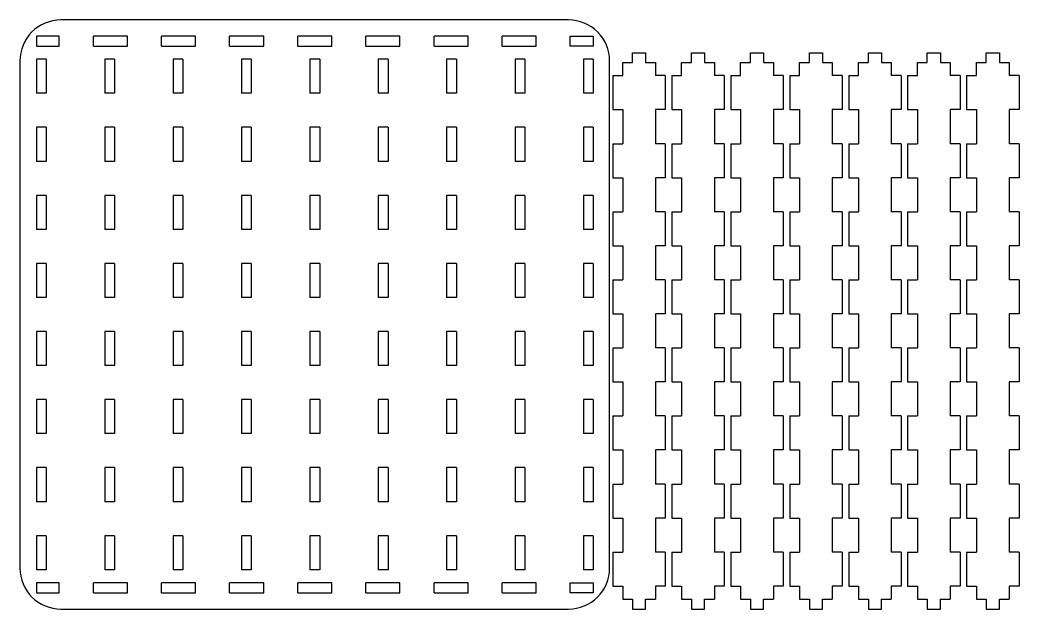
# Model space of a CAD drawing. Header units: millimetres. Extents: x 0 to 305, y 0 to 360.
# Drawn here: x 0 to 305, y 180 to 360 of the extents above; entities that cross this region are included whole.
import ezdxf

# ---------------------------------------------------------------- set-up
doc = ezdxf.new("R2010")
doc.units = ezdxf.units.MM
doc.layers.get('0').update_dxf_attribs({"linetype": 'CONTINUOUS'})

msp = doc.modelspace()

# ---------------------------------------------------------------- linework, layer by layer
for p, q in [((22.4, 352), (22.4, 355)), ((32.8, 355), (22.4, 355)), ((32.8, 352), (32.8, 355)), ((43.2, 352), (43.2, 355)), ((53.6, 355), (43.2, 355)), ((53.6, 352), (53.6, 355)), ((74.4, 355), (64, 355)), ((64, 352), (64, 355)), ((74.4, 352), (74.4, 355)), ((84.8, 352), (84.8, 355)), ((95.2, 355), (84.8, 355)), ((95.2, 352), (95.2, 355)), ((116, 355), (105.6, 355)), ((105.6, 352), (105.6, 355)), ((116, 352), (116, 355)), ((126.4, 352), (126.4, 355)), ((136.8, 355), (126.4, 355)), ((136.8, 352), (136.8, 355)), ((157.6, 355), (147.2, 355)), ((147.2, 352), (147.2, 355)), ((157.6, 352), (157.6, 355)), ((22.4, 352), (32.8, 352)), ((43.2, 352), (53.6, 352)), ((64, 352), (74.4, 352)), ((84.8, 352), (95.2, 352)), ((105.6, 352), (116, 352)), ((126.4, 352), (136.8, 352)), ((147.2, 352), (157.6, 352)), ((5, 348), (5, 337.6)), ((8, 348), (5, 348)), ((8, 348), (8, 337.6)), ((28.88, 348), (25.88, 348)), ((25.88, 348), (25.88, 337.6)), ((28.88, 348), (28.88, 337.6)), ((49.75, 348), (46.75, 348)), ((46.75, 348), (46.75, 337.6)), ((49.75, 348), (49.75, 337.6)), ((70.63, 348), (67.63, 348)), ((67.63, 348), (67.63, 337.6)), ((70.63, 348), (70.63, 337.6)), ((88.5, 348), (88.5, 337.6)), ((91.5, 348), (88.5, 348)), ((91.5, 348), (91.5, 337.6)), ((109.38, 348), (109.38, 337.6)), ((112.38, 348), (109.38, 348)), ((112.38, 348), (112.38, 337.6)), ((133.25, 348), (130.25, 348)), ((130.25, 348), (130.25, 337.6)), ((133.25, 348), (133.25, 337.6)), ((154.13, 348), (151.13, 348)), ((151.13, 348), (151.13, 337.6)), ((154.13, 348), (154.13, 337.6)), ((175, 348), (172, 348)), ((172, 348), (172, 337.6)), ((175, 348), (175, 337.6)), ((187, 350), (191, 350)), ((187, 347), (187, 350)), ((191, 350), (191, 347)), ((205, 347), (205, 350)), ((205, 350), (209, 350)), ((209, 350), (209, 347)), ((223, 350), (227, 350)), ((223, 347), (223, 350)), ((227, 350), (227, 347)), ((241, 350), (245, 350)), ((241, 347), (241, 350)), ((245, 350), (245, 347)), ((259, 350), (263, 350)), ((259, 347), (259, 350)), ((263, 350), (263, 347)), ((277, 350), (281, 350)), ((277, 347), (277, 350)), ((281, 350), (281, 347)), ((295, 350), (299, 350)), ((295, 347), (295, 350)), ((299, 350), (299, 347)), ((184, 347), (187, 347)), ((184, 343), (184, 347)), ((191, 347), (194, 347)), ((194, 347), (194, 343)), ((202, 343), (202, 347)), ((202, 347), (205, 347)), ((209, 347), (212, 347)), ((212, 347), (212, 343)), ((220, 347), (223, 347)), ((220, 343), (220, 347)), ((227, 347), (230, 347)), ((230, 347), (230, 343)), ((238, 347), (241, 347)), ((238, 343), (238, 347)), ((245, 347), (248, 347)), ((248, 347), (248, 343)), ((256, 347), (259, 347)), ((256, 343), (256, 347)), ((263, 347), (266, 347)), ((266, 347), (266, 343)), ((274, 347), (277, 347)), ((274, 343), (274, 347)), ((281, 347), (284, 347)), ((284, 347), (284, 343)), ((292, 347), (295, 347)), ((292, 343), (292, 347)), ((299, 347), (302, 347)), ((302, 347), (302, 343)), ((181, 343), (184, 343)), ((181, 343), (181, 332.6)), ((197, 343), (194, 343)), ((197, 343), (197, 332.6)), ((199, 343), (202, 343)), ((199, 343), (199, 332.6)), ((215, 343), (212, 343)), ((215, 343), (215, 332.6)), ((217, 343), (220, 343)), ((217, 343), (217, 332.6)), ((233, 343), (230, 343)), ((233, 343), (233, 332.6)), ((235, 343), (238, 343)), ((235, 343), (235, 332.6)), ((251, 343), (248, 343)), ((251, 343), (251, 332.6)), ((253, 343), (256, 343)), ((253, 343), (253, 332.6)), ((269, 343), (266, 343)), ((269, 343), (269, 332.6)), ((271, 343), (274, 343)), ((271, 343), (271, 332.6)), ((287, 343), (284, 343)), ((287, 343), (287, 332.6)), ((289, 343), (292, 343)), ((289, 343), (289, 332.6)), ((305, 343), (302, 343)), ((305, 343), (305, 332.6)), ((8, 337.6), (5, 337.6)), ((28.88, 337.6), (25.88, 337.6)), ((49.75, 337.6), (46.75, 337.6)), ((70.63, 337.6), (67.63, 337.6)), ((91.5, 337.6), (88.5, 337.6)), ((112.38, 337.6), (109.38, 337.6)), ((133.25, 337.6), (130.25, 337.6)), ((154.13, 337.6), (151.13, 337.6)), ((175, 337.6), (172, 337.6)), ((181, 332.6), (184, 332.6)), ((184, 332.6), (184, 322.2)), ((194, 332.6), (194, 322.2)), ((197, 332.6), (194, 332.6)), ((199, 332.6), (202, 332.6)), ((202, 332.6), (202, 322.2)), ((212, 332.6), (212, 322.2)), ((215, 332.6), (212, 332.6)), ((217, 332.6), (220, 332.6)), ((220, 332.6), (220, 322.2)), ((230, 332.6), (230, 322.2)), ((233, 332.6), (230, 332.6)), ((235, 332.6), (238, 332.6)), ((238, 332.6), (238, 322.2)), ((248, 332.6), (248, 322.2)), ((251, 332.6), (248, 332.6)), ((253, 332.6), (256, 332.6)), ((256, 332.6), (256, 322.2)), ((266, 332.6), (266, 322.2)), ((269, 332.6), (266, 332.6)), ((271, 332.6), (274, 332.6)), ((274, 332.6), (274, 322.2)), ((284, 332.6), (284, 322.2)), ((287, 332.6), (284, 332.6)), ((289, 332.6), (292, 332.6)), ((292, 332.6), (292, 322.2)), ((302, 332.6), (302, 322.2)), ((305, 332.6), (302, 332.6)), ((5, 327.2), (5, 316.8)), ((8, 327.2), (5, 327.2)), ((8, 327.2), (8, 316.8)), ((28.88, 327.2), (25.88, 327.2)), ((25.88, 327.2), (25.88, 316.8)), ((28.88, 327.2), (28.88, 316.8)), ((49.75, 327.2), (46.75, 327.2)), ((46.75, 327.2), (46.75, 316.8)), ((49.75, 327.2), (49.75, 316.8)), ((67.63, 327.2), (67.63, 316.8)), ((70.63, 327.2), (67.63, 327.2)), ((70.63, 327.2), (70.63, 316.8)), ((91.5, 327.2), (88.5, 327.2)), ((88.5, 327.2), (88.5, 316.8)), ((91.5, 327.2), (91.5, 316.8)), ((112.38, 327.2), (109.38, 327.2)), ((109.38, 327.2), (109.38, 316.8)), ((112.38, 327.2), (112.38, 316.8)), ((133.25, 327.2), (130.25, 327.2)), ((130.25, 327.2), (130.25, 316.8)), ((133.25, 327.2), (133.25, 316.8)), ((154.13, 327.2), (151.13, 327.2)), ((151.13, 327.2), (151.13, 316.8)), ((154.13, 327.2), (154.13, 316.8)), ((172, 327.2), (172, 316.8)), ((175, 327.2), (172, 327.2)), ((175, 327.2), (175, 316.8)), ((181, 322.2), (181, 311.8)), ((181, 322.2), (184, 322.2)), ((197, 322.2), (194, 322.2)), ((197, 322.2), (197, 311.8)), ((199, 322.2), (202, 322.2)), ((199, 322.2), (199, 311.8)), ((215, 322.2), (212, 322.2)), ((215, 322.2), (215, 311.8)), ((217, 322.2), (217, 311.8)), ((217, 322.2), (220, 322.2)), ((233, 322.2), (230, 322.2)), ((233, 322.2), (233, 311.8)), ((235, 322.2), (235, 311.8)), ((235, 322.2), (238, 322.2)), ((251, 322.2), (248, 322.2)), ((251, 322.2), (251, 311.8)), ((253, 322.2), (253, 311.8)), ((253, 322.2), (256, 322.2)), ((269, 322.2), (266, 322.2)), ((269, 322.2), (269, 311.8)), ((271, 322.2), (271, 311.8)), ((271, 322.2), (274, 322.2)), ((287, 322.2), (284, 322.2)), ((287, 322.2), (287, 311.8)), ((289, 322.2), (289, 311.8)), ((289, 322.2), (292, 322.2)), ((305, 322.2), (302, 322.2)), ((305, 322.2), (305, 311.8)), ((8, 316.8), (5, 316.8)), ((28.88, 316.8), (25.88, 316.8)), ((49.75, 316.8), (46.75, 316.8)), ((70.63, 316.8), (67.63, 316.8)), ((91.5, 316.8), (88.5, 316.8)), ((112.38, 316.8), (109.38, 316.8)), ((133.25, 316.8), (130.25, 316.8)), ((154.13, 316.8), (151.13, 316.8)), ((175, 316.8), (172, 316.8)), ((181, 311.8), (184, 311.8)), ((184, 311.8), (184, 301.4)), ((194, 311.8), (194, 301.4)), ((197, 311.8), (194, 311.8)), ((199, 311.8), (202, 311.8)), ((202, 311.8), (202, 301.4)), ((212, 311.8), (212, 301.4)), ((215, 311.8), (212, 311.8)), ((217, 311.8), (220, 311.8)), ((220, 311.8), (220, 301.4)), ((230, 311.8), (230, 301.4)), ((233, 311.8), (230, 311.8)), ((235, 311.8), (238, 311.8)), ((238, 311.8), (238, 301.4)), ((248, 311.8), (248, 301.4)), ((251, 311.8), (248, 311.8)), ((253, 311.8), (256, 311.8)), ((256, 311.8), (256, 301.4)), ((266, 311.8), (266, 301.4)), ((269, 311.8), (266, 311.8)), ((271, 311.8), (274, 311.8)), ((274, 311.8), (274, 301.4)), ((284, 311.8), (284, 301.4)), ((287, 311.8), (284, 311.8)), ((289, 311.8), (292, 311.8)), ((292, 311.8), (292, 301.4)), ((302, 311.8), (302, 301.4)), ((305, 311.8), (302, 311.8)), ((8, 306.4), (5, 306.4)), ((5, 306.4), (5, 296)), ((8, 306.4), (8, 296)), ((28.88, 306.4), (25.88, 306.4)), ((25.88, 306.4), (25.88, 296)), ((28.88, 306.4), (28.88, 296)), ((49.75, 306.4), (46.75, 306.4)), ((46.75, 306.4), (46.75, 296)), ((49.75, 306.4), (49.75, 296)), ((67.63, 306.4), (67.63, 296)), ((70.63, 306.4), (67.63, 306.4)), ((70.63, 306.4), (70.63, 296)), ((88.5, 306.4), (88.5, 296)), ((91.5, 306.4), (88.5, 306.4)), ((91.5, 306.4), (91.5, 296)), ((112.38, 306.4), (109.38, 306.4)), ((109.38, 306.4), (109.38, 296)), ((112.38, 306.4), (112.38, 296)), ((133.25, 306.4), (130.25, 306.4)), ((130.25, 306.4), (130.25, 296)), ((133.25, 306.4), (133.25, 296)), ((151.13, 306.4), (151.13, 296)), ((154.13, 306.4), (151.13, 306.4)), ((154.13, 306.4), (154.13, 296)), ((172, 306.4), (172, 296)), ((175, 306.4), (172, 306.4)), ((175, 306.4), (175, 296)), ((181, 301.4), (181, 291)), ((181, 301.4), (184, 301.4)), ((197, 301.4), (194, 301.4)), ((197, 301.4), (197, 291)), ((199, 301.4), (199, 291)), ((199, 301.4), (202, 301.4)), ((215, 301.4), (212, 301.4)), ((215, 301.4), (215, 291)), ((217, 301.4), (217, 291)), ((217, 301.4), (220, 301.4)), ((233, 301.4), (230, 301.4)), ((233, 301.4), (233, 291)), ((235, 301.4), (235, 291)), ((235, 301.4), (238, 301.4)), ((251, 301.4), (248, 301.4)), ((251, 301.4), (251, 291)), ((253, 301.4), (253, 291)), ((253, 301.4), (256, 301.4)), ((269, 301.4), (266, 301.4)), ((269, 301.4), (269, 291)), ((271, 301.4), (271, 291)), ((271, 301.4), (274, 301.4)), ((287, 301.4), (284, 301.4)), ((287, 301.4), (287, 291)), ((289, 301.4), (289, 291)), ((289, 301.4), (292, 301.4)), ((305, 301.4), (302, 301.4)), ((305, 301.4), (305, 291)), ((8, 296), (5, 296)), ((28.88, 296), (25.88, 296)), ((49.75, 296), (46.75, 296)), ((70.63, 296), (67.63, 296)), ((91.5, 296), (88.5, 296)), ((112.38, 296), (109.38, 296)), ((133.25, 296), (130.25, 296)), ((154.13, 296), (151.13, 296)), ((175, 296), (172, 296)), ((181, 291), (184, 291)), ((184, 291), (184, 280.6)), ((197, 291), (194, 291)), ((194, 291), (194, 280.6)), ((199, 291), (202, 291)), ((202, 291), (202, 280.6)), ((215, 291), (212, 291)), ((212, 291), (212, 280.6)), ((217, 291), (220, 291)), ((220, 291), (220, 280.6)), ((233, 291), (230, 291)), ((230, 291), (230, 280.6)), ((235, 291), (238, 291)), ((238, 291), (238, 280.6)), ((251, 291), (248, 291)), ((248, 291), (248, 280.6)), ((253, 291), (256, 291)), ((256, 291), (256, 280.6)), ((269, 291), (266, 291)), ((266, 291), (266, 280.6)), ((271, 291), (274, 291)), ((274, 291), (274, 280.6)), ((287, 291), (284, 291)), ((284, 291), (284, 280.6)), ((289, 291), (292, 291)), ((292, 291), (292, 280.6)), ((305, 291), (302, 291)), ((302, 291), (302, 280.6)), ((5, 285.6), (5, 275.2)), ((8, 285.6), (5, 285.6)), ((8, 285.6), (8, 275.2)), ((25.88, 285.6), (25.88, 275.2)), ((28.88, 285.6), (25.88, 285.6)), ((28.88, 285.6), (28.88, 275.2)), ((46.75, 285.6), (46.75, 275.2)), ((49.75, 285.6), (46.75, 285.6)), ((49.75, 285.6), (49.75, 275.2)), ((67.63, 285.6), (67.63, 275.2)), ((70.63, 285.6), (67.63, 285.6)), ((70.63, 285.6), (70.63, 275.2)), ((88.5, 285.6), (88.5, 275.2)), ((91.5, 285.6), (88.5, 285.6)), ((91.5, 285.6), (91.5, 275.2)), ((112.38, 285.6), (109.38, 285.6)), ((109.38, 285.6), (109.38, 275.2)), ((112.38, 285.6), (112.38, 275.2)), ((133.25, 285.6), (130.25, 285.6)), ((130.25, 285.6), (130.25, 275.2)), ((133.25, 285.6), (133.25, 275.2)), ((151.13, 285.6), (151.13, 275.2)), ((154.13, 285.6), (151.13, 285.6)), ((154.13, 285.6), (154.13, 275.2)), ((172, 285.6), (172, 275.2)), ((175, 285.6), (172, 285.6)), ((175, 285.6), (175, 275.2)), ((181, 280.6), (184, 280.6)), ((181, 280.6), (181, 270.2)), ((197, 280.6), (194, 280.6)), ((197, 280.6), (197, 270.2)), ((199, 280.6), (202, 280.6)), ((199, 280.6), (199, 270.2)), ((215, 280.6), (212, 280.6)), ((215, 280.6), (215, 270.2)), ((217, 280.6), (220, 280.6)), ((217, 280.6), (217, 270.2)), ((233, 280.6), (230, 280.6)), ((233, 280.6), (233, 270.2)), ((235, 280.6), (238, 280.6)), ((235, 280.6), (235, 270.2)), ((251, 280.6), (248, 280.6)), ((251, 280.6), (251, 270.2)), ((253, 280.6), (256, 280.6)), ((253, 280.6), (253, 270.2)), ((269, 280.6), (266, 280.6)), ((269, 280.6), (269, 270.2)), ((271, 280.6), (274, 280.6)), ((271, 280.6), (271, 270.2)), ((287, 280.6), (284, 280.6)), ((287, 280.6), (287, 270.2)), ((289, 280.6), (292, 280.6)), ((289, 280.6), (289, 270.2)), ((305, 280.6), (302, 280.6)), ((305, 280.6), (305, 270.2)), ((8, 275.2), (5, 275.2)), ((28.88, 275.2), (25.88, 275.2)), ((49.75, 275.2), (46.75, 275.2)), ((70.63, 275.2), (67.63, 275.2)), ((91.5, 275.2), (88.5, 275.2)), ((112.38, 275.2), (109.38, 275.2)), ((133.25, 275.2), (130.25, 275.2)), ((154.13, 275.2), (151.13, 275.2)), ((175, 275.2), (172, 275.2)), ((181, 270.2), (184, 270.2)), ((184, 270.2), (184, 259.8)), ((194, 270.2), (194, 259.8)), ((197, 270.2), (194, 270.2)), ((199, 270.2), (202, 270.2)), ((202, 270.2), (202, 259.8)), ((215, 270.2), (212, 270.2)), ((212, 270.2), (212, 259.8)), ((217, 270.2), (220, 270.2)), ((220, 270.2), (220, 259.8)), ((230, 270.2), (230, 259.8)), ((233, 270.2), (230, 270.2)), ((235, 270.2), (238, 270.2)), ((238, 270.2), (238, 259.8)), ((248, 270.2), (248, 259.8)), ((251, 270.2), (248, 270.2)), ((253, 270.2), (256, 270.2)), ((256, 270.2), (256, 259.8)), ((266, 270.2), (266, 259.8)), ((269, 270.2), (266, 270.2)), ((271, 270.2), (274, 270.2)), ((274, 270.2), (274, 259.8)), ((284, 270.2), (284, 259.8)), ((287, 270.2), (284, 270.2)), ((289, 270.2), (292, 270.2)), ((292, 270.2), (292, 259.8)), ((302, 270.2), (302, 259.8)), ((305, 270.2), (302, 270.2)), ((5, 264.8), (5, 254.4)), ((8, 264.8), (5, 264.8)), ((8, 264.8), (8, 254.4)), ((25.88, 264.8), (25.88, 254.4)), ((28.88, 264.8), (25.88, 264.8)), ((28.88, 264.8), (28.88, 254.4)), ((46.75, 264.8), (46.75, 254.4)), ((49.75, 264.8), (46.75, 264.8)), ((49.75, 264.8), (49.75, 254.4)), ((67.63, 264.8), (67.63, 254.4)), ((70.63, 264.8), (67.63, 264.8)), ((70.63, 264.8), (70.63, 254.4)), ((88.5, 264.8), (88.5, 254.4)), ((91.5, 264.8), (88.5, 264.8)), ((91.5, 264.8), (91.5, 254.4)), ((112.38, 264.8), (109.38, 264.8)), ((109.38, 264.8), (109.38, 254.4)), ((112.38, 264.8), (112.38, 254.4)), ((130.25, 264.8), (130.25, 254.4)), ((133.25, 264.8), (130.25, 264.8)), ((133.25, 264.8), (133.25, 254.4)), ((154.13, 264.8), (151.13, 264.8)), ((151.13, 264.8), (151.13, 254.4)), ((154.13, 264.8), (154.13, 254.4)), ((175, 264.8), (172, 264.8)), ((172, 264.8), (172, 254.4)), ((175, 264.8), (175, 254.4)), ((181, 259.8), (184, 259.8)), ((181, 259.8), (181, 249.4)), ((197, 259.8), (194, 259.8)), ((197, 259.8), (197, 249.4)), ((199, 259.8), (199, 249.4)), ((199, 259.8), (202, 259.8)), ((215, 259.8), (212, 259.8)), ((215, 259.8), (215, 249.4)), ((217, 259.8), (220, 259.8)), ((217, 259.8), (217, 249.4)), ((233, 259.8), (230, 259.8)), ((233, 259.8), (233, 249.4)), ((235, 259.8), (238, 259.8)), ((235, 259.8), (235, 249.4)), ((251, 259.8), (248, 259.8)), ((251, 259.8), (251, 249.4)), ((253, 259.8), (256, 259.8)), ((253, 259.8), (253, 249.4)), ((269, 259.8), (266, 259.8)), ((269, 259.8), (269, 249.4)), ((271, 259.8), (274, 259.8)), ((271, 259.8), (271, 249.4)), ((287, 259.8), (284, 259.8)), ((287, 259.8), (287, 249.4)), ((289, 259.8), (292, 259.8)), ((289, 259.8), (289, 249.4)), ((305, 259.8), (302, 259.8)), ((305, 259.8), (305, 249.4)), ((8, 254.4), (5, 254.4)), ((28.88, 254.4), (25.88, 254.4)), ((49.75, 254.4), (46.75, 254.4)), ((70.63, 254.4), (67.63, 254.4)), ((91.5, 254.4), (88.5, 254.4)), ((112.38, 254.4), (109.38, 254.4)), ((133.25, 254.4), (130.25, 254.4)), ((154.13, 254.4), (151.13, 254.4)), ((175, 254.4), (172, 254.4)), ((181, 249.4), (184, 249.4)), ((184, 249.4), (184, 239)), ((194, 249.4), (194, 239)), ((197, 249.4), (194, 249.4)), ((199, 249.4), (202, 249.4)), ((202, 249.4), (202, 239)), ((212, 249.4), (212, 239)), ((215, 249.4), (212, 249.4)), ((217, 249.4), (220, 249.4)), ((220, 249.4), (220, 239)), ((230, 249.4), (230, 239)), ((233, 249.4), (230, 249.4)), ((235, 249.4), (238, 249.4)), ((238, 249.4), (238, 239)), ((248, 249.4), (248, 239)), ((251, 249.4), (248, 249.4)), ((253, 249.4), (256, 249.4)), ((256, 249.4), (256, 239)), ((266, 249.4), (266, 239)), ((269, 249.4), (266, 249.4)), ((271, 249.4), (274, 249.4)), ((274, 249.4), (274, 239)), ((284, 249.4), (284, 239)), ((287, 249.4), (284, 249.4)), ((289, 249.4), (292, 249.4)), ((292, 249.4), (292, 239)), ((302, 249.4), (302, 239)), ((305, 249.4), (302, 249.4)), ((5, 244), (5, 233.6)), ((8, 244), (5, 244)), ((8, 244), (8, 233.6)), ((25.88, 244), (25.88, 233.6)), ((28.88, 244), (25.88, 244)), ((28.88, 244), (28.88, 233.6)), ((46.75, 244), (46.75, 233.6)), ((49.75, 244), (46.75, 244)), ((49.75, 244), (49.75, 233.6)), ((67.63, 244), (67.63, 233.6)), ((70.63, 244), (67.63, 244)), ((70.63, 244), (70.63, 233.6)), ((91.5, 244), (88.5, 244)), ((88.5, 244), (88.5, 233.6)), ((91.5, 244), (91.5, 233.6)), ((112.38, 244), (109.38, 244)), ((109.38, 244), (109.38, 233.6)), ((112.38, 244), (112.38, 233.6)), ((133.25, 244), (130.25, 244)), ((130.25, 244), (130.25, 233.6)), ((133.25, 244), (133.25, 233.6)), ((151.13, 244), (151.13, 233.6)), ((154.13, 244), (151.13, 244)), ((154.13, 244), (154.13, 233.6)), ((175, 244), (172, 244)), ((172, 244), (172, 233.6)), ((175, 244), (175, 233.6)), ((181, 239), (181, 228.6)), ((181, 239), (184, 239)), ((197, 239), (194, 239)), ((197, 239), (197, 228.6)), ((199, 239), (202, 239)), ((199, 239), (199, 228.6)), ((215, 239), (212, 239)), ((215, 239), (215, 228.6)), ((217, 239), (217, 228.6)), ((217, 239), (220, 239)), ((233, 239), (230, 239)), ((233, 239), (233, 228.6)), ((235, 239), (235, 228.6)), ((235, 239), (238, 239)), ((251, 239), (248, 239)), ((251, 239), (251, 228.6)), ((253, 239), (253, 228.6)), ((253, 239), (256, 239)), ((269, 239), (266, 239)), ((269, 239), (269, 228.6)), ((271, 239), (271, 228.6)), ((271, 239), (274, 239)), ((287, 239), (284, 239)), ((287, 239), (287, 228.6)), ((289, 239), (289, 228.6)), ((289, 239), (292, 239)), ((305, 239), (302, 239)), ((305, 239), (305, 228.6)), ((8, 233.6), (5, 233.6)), ((28.88, 233.6), (25.88, 233.6)), ((49.75, 233.6), (46.75, 233.6)), ((70.63, 233.6), (67.63, 233.6)), ((91.5, 233.6), (88.5, 233.6)), ((112.38, 233.6), (109.38, 233.6)), ((133.25, 233.6), (130.25, 233.6)), ((154.13, 233.6), (151.13, 233.6)), ((175, 233.6), (172, 233.6)), ((181, 228.6), (184, 228.6)), ((184, 228.6), (184, 218.2)), ((194, 228.6), (194, 218.2)), ((197, 228.6), (194, 228.6)), ((199, 228.6), (202, 228.6)), ((202, 228.6), (202, 218.2)), ((215, 228.6), (212, 228.6)), ((212, 228.6), (212, 218.2)), ((217, 228.6), (220, 228.6)), ((220, 228.6), (220, 218.2)), ((230, 228.6), (230, 218.2)), ((233, 228.6), (230, 228.6)), ((235, 228.6), (238, 228.6)), ((238, 228.6), (238, 218.2)), ((248, 228.6), (248, 218.2)), ((251, 228.6), (248, 228.6)), ((253, 228.6), (256, 228.6)), ((256, 228.6), (256, 218.2)), ((266, 228.6), (266, 218.2)), ((269, 228.6), (266, 228.6)), ((271, 228.6), (274, 228.6)), ((274, 228.6), (274, 218.2)), ((284, 228.6), (284, 218.2)), ((287, 228.6), (284, 228.6)), ((289, 228.6), (292, 228.6)), ((292, 228.6), (292, 218.2)), ((302, 228.6), (302, 218.2)), ((305, 228.6), (302, 228.6)), ((5, 223.2), (5, 212.8)), ((8, 223.2), (5, 223.2)), ((8, 223.2), (8, 212.8)), ((28.88, 223.2), (25.88, 223.2)), ((25.88, 223.2), (25.88, 212.8)), ((28.88, 223.2), (28.88, 212.8)), ((46.75, 223.2), (46.75, 212.8)), ((49.75, 223.2), (46.75, 223.2)), ((49.75, 223.2), (49.75, 212.8)), ((67.63, 223.2), (67.63, 212.8)), ((70.63, 223.2), (67.63, 223.2)), ((70.63, 223.2), (70.63, 212.8)), ((88.5, 223.2), (88.5, 212.8)), ((91.5, 223.2), (88.5, 223.2)), ((91.5, 223.2), (91.5, 212.8)), ((112.38, 223.2), (109.38, 223.2)), ((109.38, 223.2), (109.38, 212.8)), ((112.38, 223.2), (112.38, 212.8)), ((130.25, 223.2), (130.25, 212.8)), ((133.25, 223.2), (130.25, 223.2)), ((133.25, 223.2), (133.25, 212.8)), ((154.13, 223.2), (151.13, 223.2)), ((151.13, 223.2), (151.13, 212.8)), ((154.13, 223.2), (154.13, 212.8)), ((175, 223.2), (172, 223.2)), ((172, 223.2), (172, 212.8)), ((175, 223.2), (175, 212.8)), ((181, 218.2), (181, 207.8)), ((181, 218.2), (184, 218.2)), ((197, 218.2), (194, 218.2)), ((197, 218.2), (197, 207.8)), ((199, 218.2), (199, 207.8)), ((199, 218.2), (202, 218.2)), ((215, 218.2), (212, 218.2)), ((215, 218.2), (215, 207.8)), ((217, 218.2), (217, 207.8)), ((217, 218.2), (220, 218.2)), ((233, 218.2), (230, 218.2)), ((233, 218.2), (233, 207.8)), ((235, 218.2), (235, 207.8)), ((235, 218.2), (238, 218.2)), ((251, 218.2), (248, 218.2)), ((251, 218.2), (251, 207.8)), ((253, 218.2), (253, 207.8)), ((253, 218.2), (256, 218.2)), ((269, 218.2), (266, 218.2)), ((269, 218.2), (269, 207.8)), ((271, 218.2), (271, 207.8)), ((271, 218.2), (274, 218.2)), ((287, 218.2), (284, 218.2)), ((287, 218.2), (287, 207.8)), ((289, 218.2), (289, 207.8)), ((289, 218.2), (292, 218.2)), ((305, 218.2), (302, 218.2)), ((305, 218.2), (305, 207.8)), ((8, 212.8), (5, 212.8)), ((28.88, 212.8), (25.88, 212.8)), ((49.75, 212.8), (46.75, 212.8)), ((70.63, 212.8), (67.63, 212.8)), ((91.5, 212.8), (88.5, 212.8)), ((112.38, 212.8), (109.38, 212.8)), ((133.25, 212.8), (130.25, 212.8)), ((154.13, 212.8), (151.13, 212.8)), ((175, 212.8), (172, 212.8)), ((181, 207.8), (184, 207.8)), ((184, 207.8), (184, 197.4)), ((197, 207.8), (194, 207.8)), ((194, 207.8), (194, 197.4)), ((199, 207.8), (202, 207.8)), ((202, 207.8), (202, 197.4)), ((215, 207.8), (212, 207.8)), ((212, 207.8), (212, 197.4)), ((217, 207.8), (220, 207.8)), ((220, 207.8), (220, 197.4)), ((233, 207.8), (230, 207.8)), ((230, 207.8), (230, 197.4)), ((235, 207.8), (238, 207.8)), ((238, 207.8), (238, 197.4)), ((251, 207.8), (248, 207.8)), ((248, 207.8), (248, 197.4)), ((253, 207.8), (256, 207.8)), ((256, 207.8), (256, 197.4)), ((269, 207.8), (266, 207.8)), ((266, 207.8), (266, 197.4)), ((271, 207.8), (274, 207.8)), ((274, 207.8), (274, 197.4)), ((287, 207.8), (284, 207.8)), ((284, 207.8), (284, 197.4)), ((289, 207.8), (292, 207.8)), ((292, 207.8), (292, 197.4)), ((305, 207.8), (302, 207.8)), ((302, 207.8), (302, 197.4)), ((5, 202.4), (5, 192)), ((8, 202.4), (5, 202.4)), ((8, 202.4), (8, 192)), ((25.88, 202.4), (25.88, 192)), ((28.88, 202.4), (25.88, 202.4)), ((28.88, 202.4), (28.88, 192)), ((46.75, 202.4), (46.75, 192)), ((49.75, 202.4), (46.75, 202.4)), ((49.75, 202.4), (49.75, 192)), ((67.63, 202.4), (67.63, 192)), ((70.63, 202.4), (67.63, 202.4)), ((70.63, 202.4), (70.63, 192)), ((88.5, 202.4), (88.5, 192)), ((91.5, 202.4), (88.5, 202.4)), ((91.5, 202.4), (91.5, 192)), ((109.38, 202.4), (109.38, 192)), ((112.38, 202.4), (109.38, 202.4)), ((112.38, 202.4), (112.38, 192)), ((133.25, 202.4), (130.25, 202.4)), ((130.25, 202.4), (130.25, 192)), ((133.25, 202.4), (133.25, 192)), ((151.13, 202.4), (151.13, 192)), ((154.13, 202.4), (151.13, 202.4)), ((154.13, 202.4), (154.13, 192)), ((172, 202.4), (172, 192)), ((175, 202.4), (172, 202.4)), ((175, 202.4), (175, 192)), ((181, 197.4), (181, 187)), ((181, 197.4), (184, 197.4)), ((197, 197.4), (194, 197.4)), ((197, 197.4), (197, 187)), ((199, 197.4), (199, 187)), ((199, 197.4), (202, 197.4)), ((215, 197.4), (212, 197.4)), ((215, 197.4), (215, 187)), ((217, 197.4), (217, 187)), ((217, 197.4), (220, 197.4)), ((233, 197.4), (230, 197.4)), ((233, 197.4), (233, 187)), ((235, 197.4), (235, 187)), ((235, 197.4), (238, 197.4)), ((251, 197.4), (248, 197.4)), ((251, 197.4), (251, 187)), ((253, 197.4), (253, 187)), ((253, 197.4), (256, 197.4)), ((269, 197.4), (266, 197.4)), ((269, 197.4), (269, 187)), ((271, 197.4), (271, 187)), ((271, 197.4), (274, 197.4)), ((287, 197.4), (284, 197.4)), ((287, 197.4), (287, 187)), ((289, 197.4), (289, 187)), ((289, 197.4), (292, 197.4)), ((305, 197.4), (302, 197.4)), ((305, 197.4), (305, 187)), ((8, 192), (5, 192)), ((28.88, 192), (25.88, 192)), ((49.75, 192), (46.75, 192)), ((70.63, 192), (67.63, 192)), ((91.5, 192), (88.5, 192)), ((112.38, 192), (109.38, 192)), ((133.25, 192), (130.25, 192)), ((154.13, 192), (151.13, 192)), ((175, 192), (172, 192)), ((22.4, 185), (22.4, 188)), ((32.8, 188), (22.4, 188)), ((32.8, 185), (32.8, 188)), ((53.6, 188), (43.2, 188)), ((43.2, 185), (43.2, 188)), ((53.6, 185), (53.6, 188)), ((64, 185), (64, 188)), ((74.4, 188), (64, 188)), ((74.4, 185), (74.4, 188)), ((84.8, 185), (84.8, 188)), ((95.2, 188), (84.8, 188)), ((95.2, 185), (95.2, 188)), ((105.6, 185), (105.6, 188)), ((116, 188), (105.6, 188)), ((116, 185), (116, 188)), ((126.4, 185), (126.4, 188)), ((136.8, 188), (126.4, 188)), ((136.8, 185), (136.8, 188)), ((157.6, 188), (147.2, 188)), ((147.2, 185), (147.2, 188)), ((157.6, 185), (157.6, 188)), ((181, 187), (184, 187)), ((184, 187), (184, 183)), ((197, 187), (194, 187)), ((194, 187), (194, 183)), ((199, 187), (202, 187)), ((202, 187), (202, 183)), ((212, 187), (212, 183)), ((215, 187), (212, 187)), ((217, 187), (220, 187)), ((220, 187), (220, 183)), ((233, 187), (230, 187)), ((230, 187), (230, 183)), ((235, 187), (238, 187)), ((238, 187), (238, 183)), ((251, 187), (248, 187)), ((248, 187), (248, 183)), ((253, 187), (256, 187)), ((256, 187), (256, 183)), ((269, 187), (266, 187)), ((266, 187), (266, 183)), ((271, 187), (274, 187)), ((274, 187), (274, 183)), ((287, 187), (284, 187)), ((284, 187), (284, 183)), ((289, 187), (292, 187)), ((292, 187), (292, 183)), ((305, 187), (302, 187)), ((302, 187), (302, 183)), ((22.4, 185), (32.8, 185)), ((43.2, 185), (53.6, 185)), ((64, 185), (74.4, 185)), ((84.8, 185), (95.2, 185)), ((105.6, 185), (116, 185)), ((126.4, 185), (136.8, 185)), ((147.2, 185), (157.6, 185)), ((184, 183), (187, 183)), ((187, 183), (187, 180)), ((191, 183), (194, 183)), ((191, 180), (191, 183)), ((202, 183), (205, 183)), ((205, 183), (205, 180)), ((209, 180), (209, 183)), ((209, 183), (212, 183)), ((220, 183), (223, 183)), ((223, 183), (223, 180)), ((227, 183), (230, 183)), ((227, 180), (227, 183)), ((238, 183), (241, 183)), ((241, 183), (241, 180)), ((245, 183), (248, 183)), ((245, 180), (245, 183)), ((256, 183), (259, 183)), ((259, 183), (259, 180)), ((263, 183), (266, 183)), ((263, 180), (263, 183)), ((274, 183), (277, 183)), ((277, 183), (277, 180)), ((281, 183), (284, 183)), ((281, 180), (281, 183)), ((292, 183), (295, 183)), ((295, 183), (295, 180)), ((299, 183), (302, 183)), ((299, 180), (299, 183)), ((187, 180), (191, 180)), ((205, 180), (209, 180)), ((223, 180), (227, 180)), ((241, 180), (245, 180)), ((259, 180), (263, 180)), ((277, 180), (281, 180)), ((295, 180), (299, 180))]:
    msp.add_line(p, q)
msp.add_lwpolyline([(12.5, 180), (167.5, 180, 0.414214), (180, 192.5), (180, 347.5, 0.414214), (167.5, 360), (12.5, 360, 0.414214), (0, 347.5), (0, 192.5, 0.414214)], format="xyb", close=True)
for points in [[(12, 355), (5, 355), (5, 352), (12, 352)], [(175, 355), (175, 352), (168, 352), (168, 355)], [(5, 185), (12, 185), (12, 188), (5, 188)], [(168, 188), (175, 188), (175, 185), (168, 185)]]:
    msp.add_lwpolyline(points, close=True)

doc.saveas('drawing.dxf')
